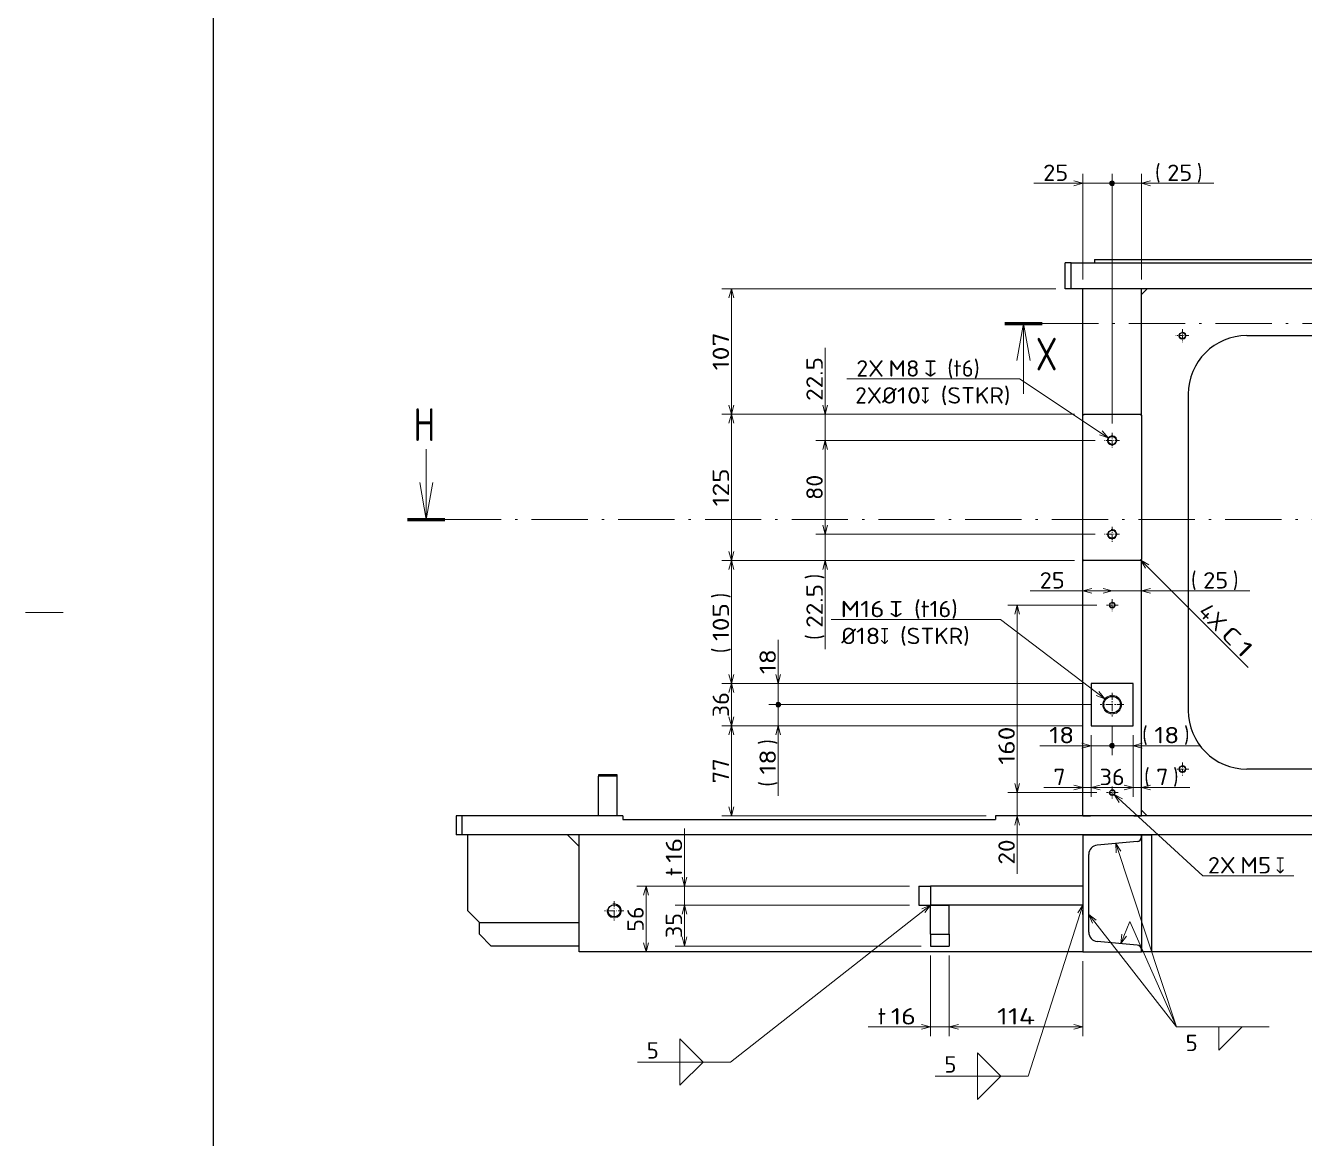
# Model space of a CAD drawing. Extents: x 0 to 1248, y -10 to 833.
# Drawn here: x 0 to 272.9, y 307.8 to 545.2 of the extents above; entities that cross this region are included whole.
import ezdxf
from ezdxf.enums import TextEntityAlignment as Align

# ---------------------------------------------------------------- set-up
doc = ezdxf.new("R2010")
doc.units = 0
doc.linetypes.add('DASHDOT', pattern=[18.5, 12, -3, 0.5, -3])
doc.layers.get('0').update_dxf_attribs({"lineweight": 13})
doc.styles.add('GDT', font='gdt.shx')
doc.styles.get("Standard").update_dxf_attribs({"font": 'isocp.shx'})
doc.dimstyles.get("Standard").update_dxf_attribs({"dimtxt": 2.5, "dimasz": 2.5, "dimexe": 1.25, "dimexo": 0.625, "dimtad": 1, "dimcen": 2.5, "dimadec": 0, "dimazin": 0, "dimtfac": 1, "dimtmove": 0, "dimatfit": 0, "dimfxl": 1, "dimarcsym": 0})

# ---------------------------------------------------------------- blocks, each defined once
blk = doc.blocks.new('*D186')
at = {"color": 214, "lineweight": 13}
for p, q in [((208.061249, 418.50046), (171.930481, 418.50046)), ((230.266293, 401.553343), (208.061249, 418.50046))]:
    blk.add_line(p, q, dxfattribs=at)
blk.add_lwpolyline([(228.416553, 402.31391), (230.266293, 401.553343), (229.044655, 403.136885)], dxfattribs=at)
blk.add_arc((231.856155, 400.339945), 2, 85.352981, 169.999993, dxfattribs=at)
for s, width, p, p2 in [('M16', 0.921947, (173.930481, 419.00046), (183.303604, 419.00046)), ('↧ (t16)', 0.763051, (184.303604, 419.00046), (198.928741, 419.00046))]:
    blk.add_text(s, height=3.5, dxfattribs=dict(at, width=width)).set_placement(p, p2, align=Align.FIT)
blk = doc.blocks.new('*D188')
at = {"color": 214, "lineweight": 13}
for p, q in [((212.105957, 469.830836), (175.260521, 469.830836)), ((231.023117, 457.26816), (212.105957, 469.830836))]:
    blk.add_line(p, q, dxfattribs=at)
blk.add_lwpolyline([(229.127441, 457.905672), (231.023117, 457.26816), (229.700169, 458.768099)], dxfattribs=at)
blk.add_arc((231.856155, 456.714945), 1, 31.820741, 169.999993, dxfattribs=at)
for s, width, p, p2 in [('2X', 0.953546, (177.260513, 470.330836), (183.140717, 470.330836)), ('M8', 0.967101, (184.140724, 470.330836), (190.749245, 470.330836)), ('↧ (t6)', 0.749087, (191.749245, 470.330836), (203.609795, 470.330836))]:
    blk.add_text(s, height=3.5, dxfattribs=dict(at, width=width)).set_placement(p, p2, align=Align.FIT)
blk = doc.blocks.new('*D193')
at = {"color": 214, "lineweight": 13}
for p, q in [((232.316673, 381.167395), (251.215851, 363.826359)), ((251.215851, 363.826359), (270.641068, 363.826359))]:
    blk.add_line(p, q, dxfattribs=at)
blk.add_lwpolyline([(234.09008, 380.24272), (232.316673, 381.167395), (233.390152, 379.479899)], dxfattribs=at)
for s, width, p, p2 in [('2X', 0.953546, (252.311298, 364.326359), (258.191502, 364.326359)), ('M5', 0.967101, (259.191502, 364.326359), (265.800026, 364.326359))]:
    blk.add_text(s, height=3.5, dxfattribs=dict(at, width=width)).set_placement(p, p2, align=Align.FIT)
at = {"color": 214, "lineweight": 13, "style": 'GDT', "width": 0.526012}
blk.add_text('x', height=3.5, dxfattribs=at).set_placement((266.800026, 364.326359), (268.641068, 364.326359), align=Align.FIT)
blk = doc.blocks.new('*D199')
at = {"color": 7, "lineweight": 13}
for p, q in [((188.606155, 357.589945), (138.606155, 357.589945)), ((140.606155, 348.839945), (140.606155, 357.589945)), ((191.106155, 348.839945), (138.606155, 348.839945))]:
    blk.add_line(p, q, dxfattribs=at)
for points in [[(141.123795, 355.658094), (140.606155, 357.589945), (140.088516, 355.658094)], [(140.088516, 350.771796), (140.606155, 348.839945), (141.123795, 350.771796)]]:
    blk.add_lwpolyline(points, dxfattribs=at)
at = {"color": 7, "lineweight": 13, "width": 0.868247}
blk.add_text('35', height=3.5, rotation=90, dxfattribs=at).set_placement((140.106155, 350.53785), (140.106155, 355.89204), align=Align.FIT)
blk = doc.blocks.new('*D200')
at = {"color": 7, "lineweight": 13}
for p, q in [((140.606155, 352.589945), (140.606155, 373.944136)), ((188.606155, 361.589945), (138.606155, 361.589945)), ((188.606155, 357.589945), (138.606155, 357.589945))]:
    blk.add_line(p, q, dxfattribs=at)
for points in [[(140.088516, 363.521797), (140.606155, 361.589945), (141.123795, 363.521797)], [(141.123795, 355.658094), (140.606155, 357.589945), (140.088516, 355.658094)]]:
    blk.add_lwpolyline(points, dxfattribs=at)
for s, width, p, p2 in [('16', 0.868247, (140.106155, 366.589945), (140.106155, 371.944136)), ('t', 1.092485, (140.106155, 363.769137), (140.106155, 365.589945))]:
    blk.add_text(s, height=3.5, rotation=90, dxfattribs=dict(at, width=width)).set_placement(p, p2, align=Align.FIT)
blk = doc.blocks.new('*D201')
at = {"color": 7, "lineweight": 13}
for p, q in [((188.606155, 361.589945), (130.403015, 361.589945)), ((132.403015, 347.589945), (132.403015, 361.589945))]:
    blk.add_line(p, q, dxfattribs=at)
for points in [[(132.920654, 359.658093), (132.403015, 361.589945), (131.885376, 359.658093)], [(131.885376, 349.521797), (132.403015, 347.589945), (132.920654, 349.521797)]]:
    blk.add_lwpolyline(points, dxfattribs=at)
at = {"color": 7, "lineweight": 13, "width": 0.868247}
blk.add_text('56', height=3.5, rotation=90, dxfattribs=at).set_placement((131.903015, 351.91285), (131.903015, 357.26704), align=Align.FIT)
blk = doc.blocks.new('*D202')
at = {"color": 7, "lineweight": 13}
for p, q in [((197.106155, 346.839945), (197.106155, 329.589945)), ((225.606155, 345.589945), (225.606155, 329.589945)), ((197.106155, 331.589945), (225.606155, 331.589945))]:
    blk.add_line(p, q, dxfattribs=at)
for points in [[(199.03801, 332.107583), (197.106155, 331.589945), (199.03801, 331.072307)], [(223.674301, 331.072307), (225.606155, 331.589945), (223.674301, 332.107583)]]:
    blk.add_lwpolyline(points, dxfattribs=at)
at = {"color": 7, "lineweight": 13, "width": 0.839875}
blk.add_text('114', height=3.5, dxfattribs=at).set_placement((207.296761, 332.089945), (215.41555, 332.089945), align=Align.FIT)
blk = doc.blocks.new('*D203')
at = {"color": 7, "lineweight": 13}
for p, q in [((193.106155, 346.839945), (193.106155, 329.589945)), ((197.106155, 346.839945), (197.106155, 329.589945)), ((179.820587, 331.589945), (202.106155, 331.589945))]:
    blk.add_line(p, q, dxfattribs=at)
for points in [[(191.174301, 331.072307), (193.106155, 331.589945), (191.174301, 332.107583)], [(199.03801, 332.107583), (197.106155, 331.589945), (199.03801, 331.072307)]]:
    blk.add_lwpolyline(points, dxfattribs=at)
for s, width, p, p2 in [('t', 1.09249, (181.820587, 332.089945), (183.641403, 332.089945)), ('16', 0.868247, (184.641403, 332.089945), (189.99559, 332.089945))]:
    blk.add_text(s, height=3.5, dxfattribs=dict(at, width=width)).set_placement(p, p2, align=Align.FIT)
blk = doc.blocks.new('*D209')
at = {"color": 7, "lineweight": 13}
for p, q in [((225.356155, 395.839945), (148.606155, 395.839945)), ((150.606155, 376.589945), (150.606155, 395.839945)), ((204.981155, 376.589945), (148.606155, 376.589945))]:
    blk.add_line(p, q, dxfattribs=at)
for points in [[(151.123795, 393.908095), (150.606155, 395.839945), (150.088516, 393.908095)], [(150.088516, 378.521796), (150.606155, 376.589945), (151.123795, 378.521796)]]:
    blk.add_lwpolyline(points, dxfattribs=at)
at = {"color": 7, "lineweight": 13, "width": 0.868247}
blk.add_text('77', height=3.5, rotation=90, dxfattribs=at).set_placement((150.106155, 383.537852), (150.106155, 388.892039), align=Align.FIT)
blk = doc.blocks.new('*D210')
at = {"color": 7, "lineweight": 13}
for p, q in [((225.356155, 404.839945), (148.606155, 404.839945)), ((150.606155, 395.839945), (150.606155, 404.839945)), ((225.356155, 395.839945), (148.606155, 395.839945))]:
    blk.add_line(p, q, dxfattribs=at)
for points in [[(151.123795, 402.908095), (150.606155, 404.839945), (150.088516, 402.908095)], [(150.088516, 397.771796), (150.606155, 395.839945), (151.123795, 397.771796)]]:
    blk.add_lwpolyline(points, dxfattribs=at)
at = {"color": 7, "lineweight": 13, "width": 0.868247}
blk.add_text('36', height=3.5, rotation=90, dxfattribs=at).set_placement((150.106155, 397.662852), (150.106155, 403.017039), align=Align.FIT)
blk = doc.blocks.new('*D211')
at = {"color": 7, "lineweight": 13}
for p, q in [((223.856155, 431.089945), (148.606155, 431.089945)), ((150.606155, 404.839945), (150.606155, 431.089945)), ((225.356155, 404.839945), (148.606155, 404.839945))]:
    blk.add_line(p, q, dxfattribs=at)
for points in [[(151.123795, 429.158091), (150.606155, 431.089945), (150.088516, 429.158091)], [(150.088516, 406.771799), (150.606155, 404.839945), (151.123795, 406.771799)]]:
    blk.add_lwpolyline(points, dxfattribs=at)
for s, p in [(')', (150.106155, 423.02434)), ('(', (150.106155, 411.327517))]:
    blk.add_text(s, height=3.5, rotation=90.000003, dxfattribs=at).set_placement(p)
at = {"color": 7, "lineweight": 13, "width": 0.854609}
blk.add_text('105', height=3.5, rotation=90, dxfattribs=at).set_placement((150.106155, 413.90555), (150.106155, 422.02434), align=Align.FIT)
blk = doc.blocks.new('*D212')
at = {"color": 7, "lineweight": 13}
for p, q in [((223.856155, 462.339945), (148.606155, 462.339945)), ((150.606155, 431.089945), (150.606155, 462.339945)), ((223.856155, 431.089945), (148.606155, 431.089945))]:
    blk.add_line(p, q, dxfattribs=at)
for points in [[(151.123795, 460.408091), (150.606155, 462.339945), (150.088516, 460.408091)], [(150.088516, 433.021799), (150.606155, 431.089945), (151.123795, 433.021799)]]:
    blk.add_lwpolyline(points, dxfattribs=at)
at = {"color": 7, "lineweight": 13, "width": 0.854609}
blk.add_text('125', height=3.5, rotation=90, dxfattribs=at).set_placement((150.106155, 442.65555), (150.106155, 450.77434), align=Align.FIT)
blk = doc.blocks.new('*D213')
at = {"color": 7, "lineweight": 13}
for p, q in [((219.856155, 489.089945), (148.606155, 489.089945)), ((150.606155, 462.339945), (150.606155, 489.089945)), ((223.856155, 462.339945), (148.606155, 462.339945))]:
    blk.add_line(p, q, dxfattribs=at)
for points in [[(151.123795, 487.158091), (150.606155, 489.089945), (150.088516, 487.158091)], [(150.088516, 464.271799), (150.606155, 462.339945), (151.123795, 464.271799)]]:
    blk.add_lwpolyline(points, dxfattribs=at)
at = {"color": 7, "lineweight": 13, "width": 0.854608}
blk.add_text('107', height=3.5, rotation=90, dxfattribs=at).set_placement((150.106155, 471.655558), (150.106155, 479.774332), align=Align.FIT)
blk = doc.blocks.new('*D214')
at = {"color": 7, "lineweight": 13}
for p, q in [((227.356155, 393.839945), (227.356155, 380.660708)), ((217.311356, 382.660708), (232.356155, 382.660708))]:
    blk.add_line(p, q, dxfattribs=at)
for points in [[(223.674301, 382.143072), (225.606155, 382.660708), (223.674301, 383.178347)], [(229.288006, 383.178347), (227.356155, 382.660708), (229.288006, 382.143072)]]:
    blk.add_lwpolyline(points, dxfattribs=at)
at = {"color": 7, "lineweight": 13, "width": 0.913976}
blk.add_text('7', height=3.5, dxfattribs=at).set_placement((219.311356, 383.160708), (221.900955, 383.160708), align=Align.FIT)
blk = doc.blocks.new('*D215')
at = {"color": 7, "lineweight": 13}
for p, q in [((227.356155, 393.839945), (227.356155, 380.660708)), ((236.356155, 393.839945), (236.356155, 380.660708)), ((227.356155, 382.660708), (236.356155, 382.660708))]:
    blk.add_line(p, q, dxfattribs=at)
for points in [[(229.288006, 383.178347), (227.356155, 382.660708), (229.288006, 382.143072)], [(234.424305, 382.143072), (236.356155, 382.660708), (234.424305, 383.178347)]]:
    blk.add_lwpolyline(points, dxfattribs=at)
at = {"color": 7, "lineweight": 13, "width": 0.868247}
blk.add_text('36', height=3.5, dxfattribs=at).set_placement((229.179062, 383.160708), (234.533249, 383.160708), align=Align.FIT)
blk = doc.blocks.new('*D216')
at = {"color": 7, "lineweight": 13}
for p, q in [((236.356155, 393.839945), (236.356155, 380.660708)), ((231.356155, 382.660708), (248.438549, 382.660708))]:
    blk.add_line(p, q, dxfattribs=at)
for points in [[(234.424305, 382.143072), (236.356155, 382.660708), (234.424305, 383.178347)], [(240.038006, 383.178347), (238.106155, 382.660708), (240.038006, 382.143072)]]:
    blk.add_lwpolyline(points, dxfattribs=at)
for s, p in [('(', (238.692886, 383.160708)), (')', (244.860516, 383.160708))]:
    blk.add_text(s, height=3.5, dxfattribs=at).set_placement(p)
at = {"color": 7, "lineweight": 13, "width": 0.913974}
blk.add_text('7', height=3.5, dxfattribs=at).set_placement((241.270924, 383.160708), (243.860516, 383.160708), align=Align.FIT)
blk = doc.blocks.new('*D220')
at = {"color": 7, "lineweight": 13}
for p, q in [((231.856155, 395.814944), (231.856155, 389.589945)), ((227.356155, 393.839945), (227.356155, 389.589945)), ((216.422348, 391.589945), (231.356155, 391.589945))]:
    blk.add_line(p, q, dxfattribs=at)
blk.add_lwpolyline([(225.424301, 391.072306), (227.356155, 391.589945), (225.424301, 392.107584)], dxfattribs=at)
at = {"color": 7, "lineweight": 13, "const_width": 0.5}
for points in [[(232.106155, 391.589945, 1), (231.606155, 391.589945)], [(231.606155, 391.589945, 1), (232.106155, 391.589945)]]:
    blk.add_lwpolyline(points, format="xyb", dxfattribs=at)
at = {"color": 7, "lineweight": 13}
blk.add_circle((231.856155, 391.589945), 0.5, dxfattribs=at)
at = {"color": 7, "lineweight": 13, "width": 0.868247}
blk.add_text('18', height=3.5, dxfattribs=at).set_placement((218.422348, 392.089945), (223.776535, 392.089945), align=Align.FIT)
blk = doc.blocks.new('*D221')
at = {"color": 7, "lineweight": 13}
for p, q in [((231.856155, 395.814944), (231.856155, 389.589945)), ((236.356155, 393.839945), (236.356155, 389.589945)), ((232.356155, 391.589945), (250.7719, 391.589945))]:
    blk.add_line(p, q, dxfattribs=at)
at = {"color": 7, "lineweight": 13, "const_width": 0.5}
for points in [[(232.106155, 391.589945, 1), (231.606155, 391.589945)], [(231.606155, 391.589945, 1), (232.106155, 391.589945)]]:
    blk.add_lwpolyline(points, format="xyb", dxfattribs=at)
at = {"color": 7, "lineweight": 13}
blk.add_lwpolyline([(238.288006, 392.107584), (236.356155, 391.589945), (238.288006, 391.072306)], dxfattribs=at)
blk.add_circle((231.856155, 391.589945), 0.5, dxfattribs=at)
for s, p in [('(', (238.261642, 392.089945)), (')', (247.193867, 392.089945))]:
    blk.add_text(s, height=3.5, dxfattribs=at).set_placement(p)
at = {"color": 7, "lineweight": 13, "width": 0.868247}
blk.add_text('18', height=3.5, dxfattribs=at).set_placement((240.839676, 392.089945), (246.193863, 392.089945), align=Align.FIT)
blk = doc.blocks.new('*D224')
at = {"color": 7, "lineweight": 13}
for p, q in [((227.331154, 400.339945), (158.606155, 400.339945)), ((160.606155, 380.852457), (160.606155, 399.839945)), ((225.356155, 395.839945), (158.606155, 395.839945))]:
    blk.add_line(p, q, dxfattribs=at)
at = {"color": 7, "lineweight": 13, "const_width": 0.5}
for points in [[(160.856155, 400.339945, 1), (160.356155, 400.339945)], [(160.356155, 400.339945, 1), (160.856155, 400.339945)]]:
    blk.add_lwpolyline(points, format="xyb", dxfattribs=at)
at = {"color": 7, "lineweight": 13}
blk.add_lwpolyline([(161.123795, 393.908095), (160.606155, 395.839945), (160.088516, 393.908095)], dxfattribs=at)
blk.add_circle((160.606155, 400.339945), 0.5, dxfattribs=at)
for s, p in [(')', (160.106155, 391.784685)), ('(', (160.106155, 382.852457))]:
    blk.add_text(s, height=3.5, rotation=90.000003, dxfattribs=at).set_placement(p)
at = {"color": 7, "lineweight": 13, "width": 0.868248}
blk.add_text('18', height=3.5, rotation=90, dxfattribs=at).set_placement((160.106155, 385.430491), (160.106155, 390.784685), align=Align.FIT)
blk = doc.blocks.new('*D225')
at = {"color": 7, "lineweight": 13}
for p, q in [((160.606155, 400.839945), (160.606155, 414.202387)), ((225.356155, 404.839945), (158.606155, 404.839945)), ((227.331154, 400.339945), (158.606155, 400.339945))]:
    blk.add_line(p, q, dxfattribs=at)
blk.add_lwpolyline([(160.088516, 406.771799), (160.606155, 404.839945), (161.123795, 406.771799)], dxfattribs=at)
at = {"color": 7, "lineweight": 13, "const_width": 0.5}
for points in [[(160.856155, 400.339945, 1), (160.356155, 400.339945)], [(160.356155, 400.339945, 1), (160.856155, 400.339945)]]:
    blk.add_lwpolyline(points, format="xyb", dxfattribs=at)
at = {"color": 7, "lineweight": 13}
blk.add_circle((160.606155, 400.339945), 0.5, dxfattribs=at)
at = {"color": 7, "lineweight": 13, "width": 0.868247}
blk.add_text('18', height=3.5, rotation=90, dxfattribs=at).set_placement((160.106155, 406.8482), (160.106155, 412.202387), align=Align.FIT)
blk = doc.blocks.new('*D228')
at = {"color": 7, "lineweight": 13}
for p, q in [((170.606155, 451.714945), (170.606155, 476.508936)), ((223.856155, 462.339945), (168.606155, 462.339945)), ((228.256157, 456.714945), (168.606155, 456.714945))]:
    blk.add_line(p, q, dxfattribs=at)
for points in [[(170.088516, 464.271799), (170.606155, 462.339945), (171.123795, 464.271799)], [(171.123795, 454.783091), (170.606155, 456.714945), (170.088516, 454.783091)]]:
    blk.add_lwpolyline(points, dxfattribs=at)
at = {"color": 7, "lineweight": 13, "width": 0.836938}
blk.add_text('22.5', height=3.5, rotation=90, dxfattribs=at).set_placement((170.106155, 465.163119), (170.106155, 474.508921), align=Align.FIT)
blk = doc.blocks.new('*D229')
at = {"color": 7, "lineweight": 13}
for p, q in [((228.256157, 456.714945), (168.606155, 456.714945)), ((170.606155, 436.714945), (170.606155, 456.714945)), ((228.256157, 436.714945), (168.606155, 436.714945))]:
    blk.add_line(p, q, dxfattribs=at)
for points in [[(171.123795, 454.783091), (170.606155, 456.714945), (170.088516, 454.783091)], [(170.088516, 438.646799), (170.606155, 436.714945), (171.123795, 438.646799)]]:
    blk.add_lwpolyline(points, dxfattribs=at)
at = {"color": 7, "lineweight": 13, "width": 0.868247}
blk.add_text('80', height=3.5, rotation=90, dxfattribs=at).set_placement((170.106155, 444.037852), (170.106155, 449.392039), align=Align.FIT)
blk = doc.blocks.new('*D230')
at = {"color": 7, "lineweight": 13}
for p, q in [((170.606155, 412.166102), (170.606155, 441.714945)), ((228.256157, 436.714945), (168.606155, 436.714945)), ((223.856155, 431.089945), (168.606155, 431.089945))]:
    blk.add_line(p, q, dxfattribs=at)
for points in [[(170.088516, 438.646799), (170.606155, 436.714945), (171.123795, 438.646799)], [(171.123795, 429.158091), (170.606155, 431.089945), (170.088516, 429.158091)]]:
    blk.add_lwpolyline(points, dxfattribs=at)
for s, p in [(')', (170.106155, 427.089945)), ('(', (170.106155, 414.166102))]:
    blk.add_text(s, height=3.5, rotation=90.000003, dxfattribs=at).set_placement(p)
at = {"color": 7, "lineweight": 13, "width": 0.836938}
blk.add_text('22.5', height=3.5, rotation=90, dxfattribs=at).set_placement((170.106155, 416.744135), (170.106155, 426.089945), align=Align.FIT)
blk = doc.blocks.new('*D234')
at = {"color": 7, "lineweight": 13}
for p, q in [((225.606155, 491.089945), (225.606155, 513.589945)), ((231.856155, 460.314944), (231.856155, 513.589945)), ((215.133629, 511.589945), (231.356155, 511.589945))]:
    blk.add_line(p, q, dxfattribs=at)
blk.add_lwpolyline([(223.674301, 511.072306), (225.606155, 511.589945), (223.674301, 512.107584)], dxfattribs=at)
at = {"color": 7, "lineweight": 13, "const_width": 0.5}
for points in [[(232.106155, 511.589945, 1), (231.606155, 511.589945)], [(231.606155, 511.589945, 1), (232.106155, 511.589945)]]:
    blk.add_lwpolyline(points, format="xyb", dxfattribs=at)
at = {"color": 7, "lineweight": 13}
blk.add_circle((231.856155, 511.589945), 0.5, dxfattribs=at)
at = {"color": 7, "lineweight": 13, "width": 0.868247}
blk.add_text('25', height=3.5, dxfattribs=at).set_placement((217.133636, 512.089945), (222.487823, 512.089945), align=Align.FIT)
blk = doc.blocks.new('*D235')
at = {"color": 7, "lineweight": 13}
for p, q in [((231.856155, 460.314944), (231.856155, 513.589945)), ((238.106155, 491.089945), (238.106155, 513.589945)), ((232.356155, 511.589945), (253.528584, 511.589945))]:
    blk.add_line(p, q, dxfattribs=at)
at = {"color": 7, "lineweight": 13, "const_width": 0.5}
for points in [[(232.106155, 511.589945, 1), (231.606155, 511.589945)], [(231.606155, 511.589945, 1), (232.106155, 511.589945)]]:
    blk.add_lwpolyline(points, format="xyb", dxfattribs=at)
at = {"color": 7, "lineweight": 13}
blk.add_lwpolyline([(240.038006, 512.107584), (238.106155, 511.589945), (240.038006, 511.072306)], dxfattribs=at)
blk.add_circle((231.856155, 511.589945), 0.5, dxfattribs=at)
for s, p in [('(', (241.018326, 512.089945)), (')', (249.95055, 512.089945))]:
    blk.add_text(s, height=3.5, dxfattribs=at).set_placement(p)
at = {"color": 7, "lineweight": 13, "width": 0.868247}
blk.add_text('25', height=3.5, dxfattribs=at).set_placement((243.596359, 512.089945), (248.950546, 512.089945), align=Align.FIT)
blk = doc.blocks.new('*D244')
at = {"color": 7, "lineweight": 13}
for p, q in [((211.58313, 364.220814), (211.58313, 386.589945)), ((228.568657, 381.589945), (209.58313, 381.589945))]:
    blk.add_line(p, q, dxfattribs=at)
for points in [[(211.065491, 383.521796), (211.58313, 381.589945), (212.100769, 383.521796)], [(212.100769, 374.658095), (211.58313, 376.589945), (211.065491, 374.658095)]]:
    blk.add_lwpolyline(points, dxfattribs=at)
at = {"color": 7, "lineweight": 13, "width": 0.868247}
blk.add_text('20', height=3.5, rotation=90, dxfattribs=at).set_placement((211.08313, 366.220814), (211.08313, 371.575005), align=Align.FIT)
blk = doc.blocks.new('*D245')
at = {"color": 7, "lineweight": 13}
for p, q in [((228.568657, 421.589945), (209.58313, 421.589945)), ((211.58313, 381.589945), (211.58313, 421.589945)), ((228.568657, 381.589945), (209.58313, 381.589945))]:
    blk.add_line(p, q, dxfattribs=at)
for points in [[(212.100769, 419.658091), (211.58313, 421.589945), (211.065491, 419.658091)], [(211.065491, 383.521796), (211.58313, 381.589945), (212.100769, 383.521796)]]:
    blk.add_lwpolyline(points, dxfattribs=at)
at = {"color": 7, "lineweight": 13, "width": 0.854609}
blk.add_text('160', height=3.5, rotation=90, dxfattribs=at).set_placement((211.08313, 387.53055), (211.08313, 395.64934), align=Align.FIT)
blk = doc.blocks.new('*D246')
at = {"color": 7, "lineweight": 13}
blk.add_line((214.39399, 424.620089), (231.856155, 424.620089), dxfattribs=at)
for points in [[(227.538006, 425.137728), (225.606155, 424.620089), (227.538006, 424.10245)], [(229.924305, 424.10245), (231.856155, 424.620089), (229.924305, 425.137728)]]:
    blk.add_lwpolyline(points, dxfattribs=at)
at = {"color": 7, "lineweight": 13, "width": 0.868247}
blk.add_text('25', height=3.5, dxfattribs=at).set_placement((216.393997, 425.120089), (221.748184, 425.120089), align=Align.FIT)
blk = doc.blocks.new('*D247')
at = {"color": 7, "lineweight": 13}
blk.add_line((226.856155, 424.620089), (261.208181, 424.620089), dxfattribs=at)
for points in [[(229.924305, 424.10245), (231.856155, 424.620089), (229.924305, 425.137728)], [(240.038006, 425.137728), (238.106155, 424.620089), (240.038006, 424.10245)]]:
    blk.add_lwpolyline(points, dxfattribs=at)
for s, p in [('(', (248.697922, 425.120089)), (')', (257.630146, 425.120089))]:
    blk.add_text(s, height=3.5, dxfattribs=at).set_placement(p)
at = {"color": 7, "lineweight": 13, "width": 0.868247}
blk.add_text('25', height=3.5, dxfattribs=at).set_placement((251.275955, 425.120089), (256.630142, 425.120089), align=Align.FIT)

msp = doc.modelspace()

# ---------------------------------------------------------------- linework, layer by layer
at = {"color": 7, "lineweight": 25}
for p, q in [((40, 816), (40, 25)), ((223.1062, 494.5899), (221.8562, 494.5899)), ((221.8562, 489.0899), (221.8562, 494.5899)), ((223.1062, 489.0899), (223.1062, 494.5899)), ((223.1062, 494.5899), (358.1062, 494.5899)), ((228.1062, 495.3399), (353.1062, 495.3399)), ((228.1062, 495.3399), (228.1062, 494.5899)), ((223.1062, 489.0899), (221.8562, 489.0899)), ((358.1062, 489.0899), (223.1062, 489.0899)), ((225.6062, 462.0899), (225.6062, 489.0899)), ((238.1062, 462.0899), (238.1062, 489.0899)), ((238.1062, 487.8399), (239.3562, 489.0899)), ((238.1062, 462.0899), (238.1062, 487.8399)), ((260.6062, 479.0899), (320.6062, 479.0899)), ((248.1062, 466.5899), (248.1062, 399.0899)), ((225.6062, 462.0899), (225.8562, 462.3399)), ((225.6062, 431.3399), (225.6062, 462.0899)), ((225.8562, 462.3399), (237.8562, 462.3399)), ((237.8562, 462.3399), (238.1062, 462.0899)), ((238.1062, 462.0899), (238.1062, 431.3399)), ((225.6062, 376.5899), (225.6062, 431.3399)), ((225.6062, 431.3399), (225.8562, 431.0899)), ((238.1062, 431.3399), (237.8562, 431.0899)), ((238.1062, 376.5899), (238.1062, 431.3399)), ((238.1062, 377.8399), (238.1062, 431.3399)), ((237.8562, 431.0899), (225.8562, 431.0899)), ((236.3562, 404.8399), (227.3562, 404.8399)), ((227.3562, 404.8399), (227.3562, 395.8399)), ((236.3562, 395.8399), (236.3562, 404.8399)), ((227.3562, 395.8399), (236.3562, 395.8399)), ((122.2312, 385.3399), (122.2312, 385.0899)), ((126.2312, 385.3399), (122.2312, 385.3399)), ((126.2312, 385.0899), (122.2312, 385.0899)), ((122.2312, 376.5899), (122.2312, 385.0899)), ((126.2312, 385.0899), (126.2312, 385.3399)), ((126.2312, 376.5899), (126.2312, 385.0899)), ((320.6062, 386.5899), (260.6062, 386.5899)), ((93.1062, 376.5899), (91.8562, 376.5899)), ((91.8562, 376.5899), (91.8562, 372.5899)), ((93.1062, 376.5899), (93.1062, 372.5899)), ((118.1062, 376.5899), (93.1062, 376.5899)), ((127.4812, 376.5899), (118.1062, 376.5899)), ((126.2312, 376.5899), (122.2312, 376.5899)), ((127.4812, 376.5899), (127.4812, 375.8399)), ((206.9812, 376.5899), (206.9812, 375.8399)), ((374.2312, 376.5899), (206.9812, 376.5899)), ((225.6062, 376.5899), (227.2062, 376.5899)), ((236.5062, 376.5899), (227.2062, 376.5899)), ((236.5062, 376.5899), (238.1062, 376.5899)), ((238.1062, 377.8399), (239.3562, 376.5899)), ((341.8562, 376.5899), (239.3562, 376.5899)), ((127.4812, 375.8399), (206.9812, 375.8399)), ((93.1062, 372.5899), (91.8562, 372.5899)), ((488.1062, 372.5899), (93.1062, 372.5899)), ((94.3562, 356.3399), (94.3562, 372.5899)), ((118.1062, 370.0899), (115.6062, 372.5899)), ((463.1062, 372.5899), (118.1062, 372.5899)), ((118.1062, 347.5899), (118.1062, 372.5899)), ((118.1062, 347.5899), (118.1062, 372.5899)), ((225.6062, 372.5899), (225.6062, 347.5899)), ((225.6062, 372.5899), (238.1062, 372.5899)), ((238.1062, 372.1234), (238.1062, 372.5899)), ((238.1062, 372.5899), (238.1062, 347.5899)), ((238.1062, 372.5899), (240.3562, 372.5899)), ((240.3562, 347.5899), (240.3562, 372.5899)), ((237.1933, 371.1272), (228.6818, 370.3825)), ((226.8562, 351.7897), (226.8562, 368.3902)), ((190.6062, 361.5899), (190.6062, 357.5899)), ((190.6062, 361.5899), (193.1062, 361.5899)), ((225.6062, 361.5899), (193.1062, 361.5899)), ((193.1062, 361.5899), (193.1062, 357.5899)), ((190.6062, 357.5899), (193.1062, 357.5899)), ((225.6062, 357.5899), (193.1062, 357.5899)), ((193.1062, 351.3399), (193.1062, 357.5899)), ((193.1062, 357.5899), (197.1062, 357.5899)), ((197.1062, 351.3399), (197.1062, 357.5899)), ((94.3562, 356.3399), (96.8562, 353.8399)), ((96.8562, 351.3399), (96.8562, 353.8399)), ((96.8562, 353.8399), (118.1062, 353.8399)), ((96.8562, 351.3399), (99.3562, 348.8399)), ((193.1062, 351.3399), (197.1062, 351.3399)), ((193.1062, 351.3399), (193.1062, 348.8399)), ((197.1062, 351.3399), (197.1062, 348.8399)), ((237.1933, 349.0527), (228.6818, 349.7973)), ((118.1062, 348.8399), (99.3562, 348.8399)), ((225.6061, 347.5899), (118.1062, 347.5899)), ((193.1062, 348.8399), (197.1062, 348.8399)), ((225.6062, 347.5899), (238.1062, 347.5899)), ((238.1062, 347.5899), (238.1062, 348.0565)), ((240.3562, 347.5899), (238.1062, 347.5899)), ((340.8561, 347.5899), (240.3561, 347.5899))]:
    msp.add_line(p, q, dxfattribs=at)
at = {"color": 7, "lineweight": 100}
for p, q in [((208.9427, 481.6409), (216.9427, 481.6409)), ((81.4837, 439.8775), (89.4837, 439.8775))]:
    msp.add_line(p, q, dxfattribs=at)
at = {"color": 7, "lineweight": 13}
for p, q in [((212.9427, 481.6409), (212.9427, 466.6409)), ((85.4837, 439.8775), (85.4837, 454.8775)), ((237.9604, 431.1942), (260.8798, 408.2748)), ((0, 420), (8, 420)), ((232.6175, 370.7269), (245.6062, 331.5899)), ((193.1062, 357.5899), (150.3994, 324.0899)), ((225.6062, 357.5899), (213.9118, 321.0882)), ((226.8562, 355.5499), (245.6062, 331.5899)), ((245.6062, 331.5899), (265.3994, 331.5899)), ((130.6062, 324.0899), (150.3994, 324.0899)), ((194.1186, 321.0882), (213.9118, 321.0882))]:
    msp.add_line(p, q, dxfattribs=at)
at = {"color": 7, "linetype": 'DASHDOT', "lineweight": 13}
for p, q in [((216.9427, 481.6409), (362.1273, 481.6409)), ((89.4837, 439.8775), (487.768, 439.8775))]:
    msp.add_line(p, q, dxfattribs=at)
at = {"color": 7, "linetype": 'DASHDOT', "lineweight": 13, "ltscale": 0.07}
for p, q in [((246.8562, 480.4899), (246.8562, 477.69)), ((248.2562, 479.0899), (245.4562, 479.0899)), ((246.8562, 387.9899), (246.8562, 385.1899)), ((248.2562, 386.5899), (245.4562, 386.5899))]:
    msp.add_line(p, q, dxfattribs=at)
at = {"color": 7, "linetype": 'DASHDOT', "lineweight": 13, "ltscale": 0.08}
for p, q in [((233.4562, 456.7149), (230.2562, 456.7149)), ((231.8562, 458.3149), (231.8562, 455.1149)), ((233.4562, 436.7149), (230.2562, 436.7149)), ((231.8562, 438.3149), (231.8562, 435.1149))]:
    msp.add_line(p, q, dxfattribs=at)
at = {"color": 7, "linetype": 'DASHDOT', "lineweight": 13, "ltscale": 0.064375}
for p, q in [((233.1437, 421.5899), (230.5687, 421.5899)), ((231.8562, 422.8774), (231.8562, 420.3024)), ((231.8562, 382.8774), (231.8562, 380.3024)), ((233.1437, 381.5899), (230.5687, 381.5899))]:
    msp.add_line(p, q, dxfattribs=at)
at = {"color": 7, "linetype": 'DASHDOT', "lineweight": 13, "ltscale": 0.12625}
for p, q in [((231.8562, 402.8649), (231.8562, 397.8149)), ((234.3812, 400.3399), (229.3312, 400.3399))]:
    msp.add_line(p, q, dxfattribs=at)
at = {"color": 7, "linetype": 'DASHDOT', "lineweight": 13, "ltscale": 0.101875}
for p, q in [((125.6062, 358.3774), (125.6062, 354.3024)), ((127.6437, 356.3399), (123.5686, 356.3399))]:
    msp.add_line(p, q, dxfattribs=at)
at = {"color": 7, "lineweight": 13}
for points in [[(214.3319, 473.7625), (212.9427, 481.6409), (211.5535, 473.7625)], [(84.0945, 447.756), (85.4837, 439.8775), (86.8729, 447.756)], [(239.6924, 430.1942), (237.9604, 431.1942), (238.9604, 429.4621)], [(233.7173, 369.0564), (232.6175, 370.7269), (232.7348, 368.7303)], [(191.9056, 355.9903), (193.1062, 357.5899), (191.2667, 356.8049)], [(225.5097, 355.5923), (225.6062, 357.5899), (224.5238, 355.9081)], [(228.4544, 354.3475), (226.8562, 355.5499), (227.6391, 353.7095)], [(233.6852, 349.3596), (235.6062, 354.0899), (245.6062, 331.5899)], [(233.9324, 351.3443), (233.6852, 349.3596), (234.8916, 350.9547)]]:
    msp.add_lwpolyline(points, dxfattribs=at)
for points in [[(254.6266, 331.5899), (259.5987, 331.5899), (254.6266, 326.6179)], [(139.6266, 324.0899), (144.5987, 324.0899), (139.6266, 329.062)], [(203.1391, 321.0882), (208.1111, 321.0882), (203.1391, 326.0602)], [(139.6266, 324.0899), (144.5987, 324.0899), (139.6266, 319.1179)], [(203.1391, 321.0882), (208.1111, 321.0882), (203.1391, 316.1162)]]:
    msp.add_lwpolyline(points, close=True, dxfattribs=at)
at = {"color": 7, "lineweight": 25}
for centre, radius in [((246.8562, 479.0899), 0.65), ((231.8562, 456.7149), 0.85), ((231.8562, 436.7149), 0.85), ((231.8562, 421.5899), 0.5375), ((231.8562, 400.3399), 1.775), ((246.8562, 386.5899), 0.65), ((231.8562, 381.5899), 0.5375), ((125.6062, 356.3399), 1.2875)]:
    msp.add_circle(centre, radius, dxfattribs=at)
at = {"color": 7, "lineweight": 13}
for centre, radius in [((246.8562, 479.0899), 0.75), ((231.8562, 456.7149), 1), ((231.8562, 436.7149), 1), ((231.8562, 421.5899), 0.625), ((231.8562, 400.3399), 2), ((246.8562, 386.5899), 0.75), ((231.8562, 381.5899), 0.625), ((125.6062, 356.3399), 1.5)]:
    msp.add_arc(centre, radius, 169.999993, 100.000014, dxfattribs=at)
at = {"color": 7, "lineweight": 25}
for centre, radius, start, end in [((260.6062, 466.5899), 12.5, 90, 180), ((260.6062, 399.0899), 12.5, 180, 270), ((237.1062, 372.1234), 1, 275, 0), ((228.8562, 368.3902), 2, 95, 180), ((228.8562, 351.7897), 2, 180, 265), ((237.1062, 348.0565), 1, 0, 85)]:
    msp.add_arc(centre, radius, start, end, dxfattribs=at)

# ---------------------------------------------------------------- texts
at = {"color": 7, "lineweight": 13}
for s, height, width, p, p2 in [('X', 7, 0.81086, (215.5677, 471.641), (220.1626, 471.641)), ('2X', 3.5, 0.925168, (177.0418, 464.5833), (182.747, 464.5833)), ('%%c', 3.5, 1.110901, (182.747, 464.5833), (185.8946, 464.5833)), ('10', 3.5, 0.839869, (185.8946, 464.5833), (191.0738, 464.5833)), (' (STKR)', 3.5, 0.840829, (192.9148, 464.5833), (210.1518, 464.5833)), ('H', 7, 0.765813, (82.8012, 456.6011), (87.3961, 456.6011)), ('%%c', 3.5, 1.110901, (174.0625, 413.2529), (177.21, 413.2529)), ('18', 3.5, 0.839869, (177.21, 413.2529), (182.3892, 413.2529)), (' (STKR)', 3.5, 0.840829, (184.2302, 413.2529), (201.4672, 413.2529)), ('5', 3.5, 0.913976, (132.5312, 324.8183), (135.1208, 324.8183)), ('5', 3.5, 0.913975, (247.5312, 326.4108), (250.1207, 326.4108)), ('5', 3.5, 0.913974, (196.0436, 321.8165), (198.6332, 321.8165))]:
    msp.add_text(s, height=height, dxfattribs=dict(at, width=width)).set_placement(p, p2, align=Align.FIT)
at = {"color": 7, "lineweight": 13, "style": 'GDT', "width": 0.526012}
for p, p2 in [((191.0738, 464.5833), (192.9148, 464.5833)), ((182.3892, 413.2529), (184.2302, 413.2529))]:
    msp.add_text('x', height=3.5, dxfattribs=at).set_placement(p, p2, align=Align.FIT)
at = {"color": 7, "lineweight": 13}
for s, rotation, width, p, p2 in [('4X', 315, 0.953546, (249.9839, 419.8778), (254.1419, 415.7198)), ('C', 314.99991, 1.146436, (254.849, 415.0127), (257.2809, 412.5808)), ('1', 315.00006, 1.412504, (257.988, 411.8737), (259.8192, 410.0425))]:
    msp.add_text(s, height=3.5, rotation=rotation, dxfattribs=dict(at, width=width)).set_placement(p, p2, align=Align.FIT)

# ---------------------------------------------------------------- dimensions: what is measured, and where the dimension line sits
at = {"lineweight": 0}
for base, p1, p2, angle, text, picture, middle, dimtype in [((231.8562, 511.5899), (238.1062, 489.0899), (231.8562, 458.3149), 180, '(<>)', '*D235', (246.2735, 511.5899), 160), ((170.6062, 436.7149), (225.8562, 431.0899), (230.2562, 436.7149), 90, '(<>)', '*D230', (170.6062, 421.417), 160), ((150.6062, 404.8399), (225.8562, 431.0899), (227.3562, 404.8399), 270, '(<>)', '*D211', (150.6062, 417.9649), 160), ((231.8562, 424.6201), (238.1062, 422.1201), (231.8562, 422.8774), 180, '(<>)', '*D247', (253.9531, 424.6201), 160), ((160.6062, 395.8399), (229.3312, 400.3399), (227.3562, 395.8399), 270, '(<>)', '*D224', (160.6062, 388.1076), 160), ((231.8562, 391.5899), (236.3562, 395.8399), (231.8562, 397.8149), 180, '(<>)', '*D221', (243.5168, 391.5899), 160), ((236.3562, 382.6607), (238.1062, 380.1607), (236.3562, 395.8399), 180, '(<>)', '*D216', (242.5657, 382.6607), 160), ((140.6062, 357.5899), (190.6062, 361.5899), (190.6062, 357.5899), 270, 't<>', '*D200', (140.6062, 367.8566), 161), ((197.1062, 331.5899), (193.1062, 348.8399), (197.1062, 348.8399), 0, 't<>', '*D203', (185.9081, 331.5899), 161)]:
    dim = msp.add_linear_dim(base=base, p1=p1, p2=p2, angle=angle, text=text, dimstyle='STANDARD', override={"dimlfac": 4}, dxfattribs=at)
    dim.commit()
    dim.dimension.update_dxf_attribs({"geometry": picture, "text_midpoint": middle, "dimtype": dimtype})
for base, p1, p2, angle, picture, middle, dimtype in [((225.6062, 511.5899), (231.8562, 458.3149), (225.6062, 489.0899), 180, '*D234', (219.8107, 511.5899), 160), ((150.6062, 462.3399), (221.8562, 489.0899), (225.8562, 462.3399), 270, '*D213', (150.6062, 475.7149), 160), ((170.6062, 462.3399), (230.2562, 456.7149), (225.8562, 462.3399), 90, '*D228', (170.6062, 469.836), 160), ((150.6062, 431.0899), (225.8562, 462.3399), (225.8562, 431.0899), 270, '*D212', (150.6062, 446.7149), 161), ((170.6062, 456.7149), (230.2562, 436.7149), (230.2562, 456.7149), 90, '*D229', (170.6062, 446.7149), 161), ((225.6062, 424.6201), (231.8562, 422.8774), (225.6062, 422.1201), 180, '*D246', (219.0711, 424.6201), 160), ((211.5831, 381.5899), (230.5687, 421.5899), (230.5687, 381.5899), 270, '*D245', (211.5831, 391.5899), 161), ((160.6062, 400.3399), (227.3562, 404.8399), (229.3312, 400.3399), 270, '*D225', (160.6062, 409.5253), 160), ((150.6062, 395.8399), (227.3562, 404.8399), (227.3562, 395.8399), 270, '*D210', (150.6062, 400.3399), 161), ((150.6062, 395.8399), (206.9812, 376.5899), (227.3562, 395.8399), 90, '*D209', (150.6062, 386.2149), 160), ((227.3562, 391.5899), (231.8562, 397.8149), (227.3562, 395.8399), 180, '*D220', (221.0994, 391.5899), 160), ((225.6062, 382.6607), (227.3562, 395.8399), (225.6062, 380.1607), 180, '*D214', (220.6062, 382.6607), 160), ((227.3562, 382.6607), (236.3562, 395.8399), (227.3562, 395.8399), 180, '*D215', (231.8562, 382.6607), 161), ((211.5831, 376.5899), (230.5687, 381.5899), (209.0831, 376.5899), 270, '*D244', (211.5831, 368.8979), 160), ((132.403, 347.5899), (190.6062, 361.5899), (129.903, 347.5899), 270, '*D201', (132.403, 354.5899), 160), ((140.6062, 348.8399), (190.6062, 357.5899), (193.1062, 348.8399), 270, '*D199', (140.6062, 353.2149), 160)]:
    dim = msp.add_linear_dim(base=base, p1=p1, p2=p2, angle=angle, dimstyle='STANDARD', override={"dimlfac": 4}, dxfattribs=at)
    dim.commit()
    dim.dimension.update_dxf_attribs({"geometry": picture, "text_midpoint": middle, "dimtype": dimtype})
for p1, p2, text, picture, middle in [((232.6892, 456.1617), (231.0231, 457.2682), '2XM8↧ (t6)', '*D188', (196.0305, 480.5064)), ((233.446, 399.1265), (230.2663, 401.5533), 'M16<>↧ (t16)', '*D186', (193.3067, 429.7612)), ((231.3956, 382.0125), (232.3167, 381.1674), '2XM5<DEPTH>', '*D193', (255.1226, 360.2417))]:
    dim = msp.add_diameter_dim_2p(p1=p1, p2=p2, text=text, dimstyle='STANDARD', override={"dimlfac": 4}, dxfattribs=at)
    dim.commit()
    dim.dimension.update_dxf_attribs({"geometry": picture, "text_midpoint": middle, "dimtype": 163})
dim = msp.add_linear_dim(base=(225.6062, 331.5899), p1=(197.1062, 348.8399), p2=(225.6062, 347.5899), dimstyle='STANDARD', override={"dimlfac": 4}, dxfattribs=at)
dim.commit()
dim.dimension.update_dxf_attribs({"geometry": '*D202', "text_midpoint": (211.3562, 331.5899), "dimtype": 160})

doc.saveas('drawing.dxf')
